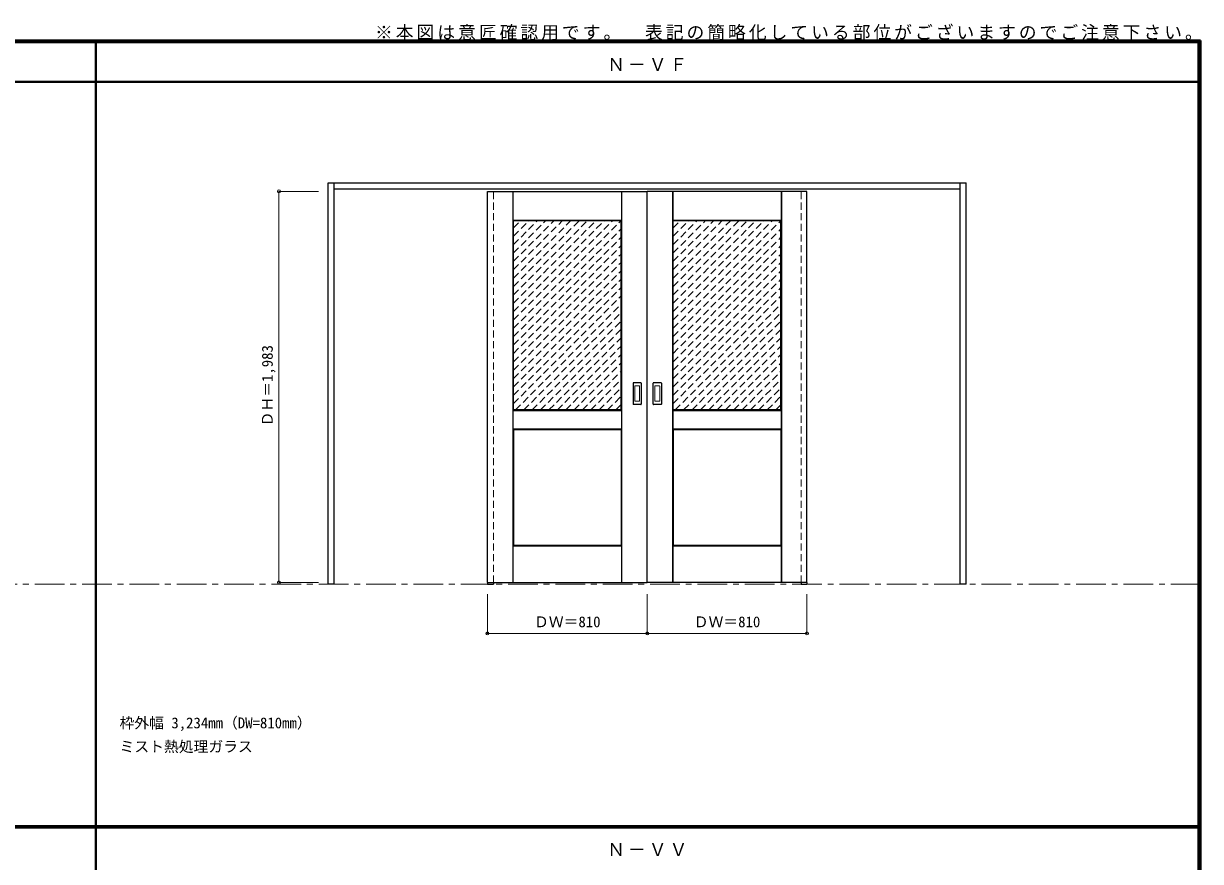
# Model space of a CAD drawing. Units: millimetres, scale not verified. Extents: x -6000 to 5700, y -4307 to 4260.
# Drawn here: x -267 to 5700, y 12 to 4260 of the extents above; entities that cross this region are included whole.
import ezdxf
from ezdxf.enums import TextEntityAlignment as Align

# ---------------------------------------------------------------- set-up
doc = ezdxf.new("R2010")
doc.units = ezdxf.units.MM
doc.header["$LTSCALE"] = 30
doc.header["$PDMODE"] = 32
doc.header["$PDSIZE"] = 15
doc.linetypes.add('CHAIN1', pattern=[8, 5, -1, 1, -1])
doc.linetypes.add('DASHED1', pattern=[1.8, 1.2, -0.6])
for name, color, linetype, lineweight in [('0-1_通り芯', 7, 'CHAIN1', 18), ('0-2_扉', 3, 'Continuous', 25), ('0-3_仕上げ', 7, 'Continuous', 18), ('0-4_枠', 3, 'Continuous', 25), ('0-6_引手', 7, 'Continuous', 18), ('0-B_寸法', 7, 'Continuous', 9), ('0-C_ハッチ', 4, 'DASHED1', 9), ('F-1_枠', 6, 'Continuous', 40)]:
    doc.layers.add(name, color=color, linetype=linetype, lineweight=lineweight)
doc.layers.add('0-A_文字', color=7, linetype='Continuous')
doc.styles.add('ＭＳ ゴシック', font='')
doc.styles.get('ＭＳ ゴシック').set_extended_font_data('MS Gothic')

msp = doc.modelspace()

# ---------------------------------------------------------------- linework, layer by layer
at = {"layer": '0-1_通り芯'}
msp.add_line((-5490, 1418), (5690, 1418), dxfattribs=at)
at = {"layer": '0-2_扉'}
for p, q in [((2085, 3409.5), (2895, 3409.5)), ((2085, 1426.5), (2085, 3409.5)), ((3705, 3409.5), (2895, 3409.5)), ((2895, 1426.5), (2895, 3409.5)), ((3705, 1426.5), (3705, 3409.5)), ((2085, 1426.5), (2895, 1426.5)), ((3705, 1426.5), (2895, 1426.5))]:
    msp.add_line(p, q, dxfattribs=at)
at = {"layer": '0-2_扉', "color": 4, "linetype": 'DASHED1', "lineweight": 9}
for p, q in [((2115, 1426.5), (2115, 3409.5)), ((3675, 1426.5), (3675, 3409.5))]:
    msp.add_line(p, q, dxfattribs=at)
at = {"layer": '0-3_仕上げ'}
for p, q in [((2213, 1426.5), (2213, 3409.5)), ((2214.5, 3262), (2214.5, 3409.5)), ((2216, 3263.5), (2216, 3409.5)), ((2764, 3263.5), (2764, 3409.5)), ((2765.5, 3262), (2765.5, 3409.5)), ((2767, 1426.5), (2767, 3409.5)), ((3023, 1426.5), (3023, 3409.5)), ((3024.5, 3262), (3024.5, 3409.5)), ((3026, 3263.5), (3026, 3409.5)), ((3574, 3263.5), (3574, 3409.5)), ((3575.5, 3262), (3575.5, 3409.5)), ((3577, 1426.5), (3577, 3409.5)), ((2216, 3263.5), (2214.5, 3262)), ((2217, 3259.5), (2214.5, 3262)), ((2764, 3263.5), (2216, 3263.5)), ((3026, 3263.5), (3024.5, 3262)), ((3027, 3259.5), (3024.5, 3262)), ((3574, 3263.5), (3026, 3263.5)), ((2214.5, 2204), (2214.5, 2299)), ((2216, 2205.5), (2216, 2297.5)), ((2764, 2297.5), (2216, 2297.5)), ((2763, 2301.5), (2765.5, 2299)), ((2764, 2297.5), (2765.5, 2299)), ((2764, 2205.5), (2764, 2297.5)), ((2765.5, 2204), (2765.5, 2299)), ((3024.5, 2204), (3024.5, 2299)), ((3026, 2205.5), (3026, 2297.5)), ((3574, 2297.5), (3026, 2297.5)), ((3573, 2301.5), (3575.5, 2299)), ((3574, 2297.5), (3575.5, 2299)), ((3574, 2205.5), (3574, 2297.5)), ((3575.5, 2204), (3575.5, 2299)), ((2216, 2205.5), (2214.5, 2204)), ((2217, 2201.5), (2214.5, 2204)), ((2216, 2205.5), (2764, 2205.5)), ((3026, 2205.5), (3024.5, 2204)), ((3027, 2201.5), (3024.5, 2204)), ((3026, 2205.5), (3574, 2205.5)), ((2214.5, 1426.5), (2214.5, 1612)), ((2763, 1614.5), (2765.5, 1612)), ((2764, 1610.5), (2765.5, 1612)), ((2765.5, 1426.5), (2765.5, 1612)), ((3024.5, 1426.5), (3024.5, 1612)), ((3573, 1614.5), (3575.5, 1612)), ((3574, 1610.5), (3575.5, 1612)), ((3575.5, 1426.5), (3575.5, 1612)), ((2216, 1426.5), (2216, 1610.5)), ((2764, 1610.5), (2216, 1610.5)), ((2764, 1426.5), (2764, 1610.5)), ((3026, 1426.5), (3026, 1610.5)), ((3574, 1610.5), (3026, 1610.5)), ((3574, 1426.5), (3574, 1610.5))]:
    msp.add_line(p, q, dxfattribs=at)
at = {"layer": '0-3_仕上げ', "color": 3, "lineweight": 25}
for p, q in [((2217, 2301.5), (2217, 3259.5)), ((2763, 3259.5), (2217, 3259.5)), ((2763, 2301.5), (2763, 3259.5)), ((3027, 2301.5), (3027, 3259.5)), ((3573, 3259.5), (3027, 3259.5)), ((3573, 2301.5), (3573, 3259.5)), ((2763, 2301.5), (2217, 2301.5)), ((3573, 2301.5), (3027, 2301.5)), ((2217, 2201.5), (2217, 1614.5)), ((3027, 2201.5), (3027, 1614.5)), ((2763, 1614.5), (2217, 1614.5)), ((3573, 1614.5), (3027, 1614.5))]:
    msp.add_line(p, q, dxfattribs=at)
at = {"layer": '0-3_仕上げ'}
for points in [[(2764, 3263.5), (2765.5, 3262), (2763, 3259.5)], [(3574, 3263.5), (3575.5, 3262), (3573, 3259.5)], [(2216, 2297.5), (2214.5, 2299), (2217, 2301.5)], [(3026, 2297.5), (3024.5, 2299), (3027, 2301.5)], [(2764, 2205.5), (2765.5, 2204), (2763, 2201.5)], [(3574, 2205.5), (3575.5, 2204), (3573, 2201.5)], [(2216, 1610.5), (2214.5, 1612), (2217, 1614.5)], [(3026, 1610.5), (3024.5, 1612), (3027, 1614.5)]]:
    msp.add_lwpolyline(points, dxfattribs=at)
at = {"layer": '0-3_仕上げ', "color": 3, "lineweight": 25}
for points in [[(2217, 2201.5), (2763, 2201.5), (2763, 1614.5)], [(3027, 2201.5), (3573, 2201.5), (3573, 1614.5)]]:
    msp.add_lwpolyline(points, dxfattribs=at)
at = {"layer": '0-4_枠'}
for p, q in [((1278, 1418), (1278, 3453)), ((1278, 3453), (4512, 3453)), ((1308, 1418), (1308, 3453)), ((1308, 3423), (4482, 3423)), ((4482, 1418), (4482, 3453)), ((4512, 1418), (4512, 3453)), ((1308, 1418), (1278, 1418)), ((2085, 1426.5), (2085, 1418)), ((2085, 1418), (2115, 1418)), ((2115, 1426.5), (2115, 1418)), ((3675, 1426.5), (3675, 1418)), ((3675, 1418), (3705, 1418)), ((3705, 1426.5), (3705, 1418)), ((4512, 1418), (4482, 1418))]:
    msp.add_line(p, q, dxfattribs=at)
at = {"layer": '0-4_枠', "color": 4, "linetype": 'DASHED1', "lineweight": 9}
for p, q in [((2085, 1426.5), (2085, 3423)), ((2115, 1426.5), (2115, 3423)), ((3675, 1426.5), (3675, 3423)), ((3705, 1426.5), (3705, 3423))]:
    msp.add_line(p, q, dxfattribs=at)
at = {"layer": '0-6_引手', "color": 3, "lineweight": 25}
for p, q in [((2823, 2437.5), (2823, 2330.5)), ((2863.5, 2439), (2824.5, 2439)), ((2865, 2437.5), (2865, 2330.5)), ((2925, 2330.5), (2925, 2437.5)), ((2965.5, 2439), (2926.5, 2439)), ((2967, 2437.5), (2967, 2330.5)), ((2863.5, 2329), (2824.5, 2329)), ((2965.5, 2329), (2926.5, 2329))]:
    msp.add_line(p, q, dxfattribs=at)
at = {"layer": '0-6_引手'}
for p, q in [((2831.5, 2346.5), (2831.5, 2421.5)), ((2855, 2423), (2833, 2423)), ((2856.5, 2421.5), (2856.5, 2346.5)), ((2933.5, 2346.5), (2933.5, 2421.5)), ((2957, 2423), (2935, 2423)), ((2958.5, 2421.5), (2958.5, 2346.5)), ((2855, 2345), (2833, 2345)), ((2957, 2345), (2935, 2345))]:
    msp.add_line(p, q, dxfattribs=at)
at = {"layer": '0-6_引手', "color": 3, "lineweight": 25}
for centre, start, end in [((2824.5, 2437.5), 90, 180), ((2863.5, 2437.5), 0, 90), ((2926.5, 2437.5), 90, 180), ((2965.5, 2437.5), 0, 90), ((2824.5, 2330.5), 180, 270), ((2863.5, 2330.5), 270, 0), ((2926.5, 2330.5), 180, 270), ((2965.5, 2330.5), 270, 0)]:
    msp.add_arc(centre, 1.5, start, end, dxfattribs=at)
at = {"layer": '0-6_引手'}
for centre, start, end in [((2833, 2421.5), 90, 180), ((2855, 2421.5), 0, 90), ((2935, 2421.5), 90, 180), ((2957, 2421.5), 0, 90), ((2833, 2346.5), 180, 270), ((2855, 2346.5), 270, 0), ((2935, 2346.5), 180, 270), ((2957, 2346.5), 270, 0)]:
    msp.add_arc(centre, 1.5, start, end, dxfattribs=at)
at = {"layer": '0-B_寸法', "color": 4}
for p, q in [((1028, 3409.5), (1228, 3409.5)), ((1028, 3409.5), (1028, 1426.5)), ((1028, 1426.5), (1228, 1426.5)), ((2085, 1168), (2085, 1368)), ((2895, 1168), (2895, 1368)), ((3705, 1168), (3705, 1368)), ((2085, 1168), (3705, 1168))]:
    msp.add_line(p, q, dxfattribs=at)
at = {"layer": '0-B_寸法'}
for p in [(1028, 3409.5), (1028, 1426.5), (2085, 1168), (2895, 1168), (3705, 1168)]:
    msp.add_point(p, dxfattribs=at)
at = {"layer": '0-C_ハッチ'}
for p, q in [((2217, 3224.56), (2251.94, 3259.5)), ((2217, 3139.71), (2336.79, 3259.5)), ((2217, 3182.13), (2294.37, 3259.5)), ((2217, 2757.87), (2718.63, 3259.5)), ((2217, 2800.29), (2676.2, 3259.5)), ((2217, 2842.72), (2633.78, 3259.5)), ((2217, 2885.15), (2591.35, 3259.5)), ((2217, 2927.57), (2548.93, 3259.5)), ((2217, 2970), (2506.5, 3259.5)), ((2217, 3012.43), (2464.07, 3259.5)), ((2217, 3054.85), (2421.65, 3259.5)), ((2217, 3097.28), (2379.22, 3259.5)), ((2217, 2715.44), (2761.06, 3259.5)), ((3027, 3224.56), (3061.94, 3259.5)), ((3027, 3139.71), (3146.79, 3259.5)), ((3027, 3182.13), (3104.37, 3259.5)), ((3027, 2757.87), (3528.63, 3259.5)), ((3027, 2800.29), (3486.2, 3259.5)), ((3027, 2842.72), (3443.78, 3259.5)), ((3027, 2885.15), (3401.35, 3259.5)), ((3027, 2927.57), (3358.93, 3259.5)), ((3027, 2970), (3316.5, 3259.5)), ((3027, 3012.43), (3274.07, 3259.5)), ((3027, 3054.85), (3231.65, 3259.5)), ((3027, 3097.28), (3189.22, 3259.5)), ((3027, 2715.44), (3571.06, 3259.5)), ((2217, 2673.02), (2763, 3219.02)), ((2217, 2630.59), (2763, 3176.59)), ((3027, 2673.02), (3573, 3219.02)), ((3027, 2630.59), (3573, 3176.59)), ((2217, 2588.16), (2763, 3134.16)), ((3027, 2588.16), (3573, 3134.16)), ((2217, 2545.74), (2763, 3091.74)), ((2217, 2503.31), (2763, 3049.31)), ((3027, 2545.74), (3573, 3091.74)), ((3027, 2503.31), (3573, 3049.31)), ((2217, 2460.88), (2763, 3006.88)), ((3027, 2460.88), (3573, 3006.88)), ((2217, 2418.46), (2763, 2964.46)), ((3027, 2418.46), (3573, 2964.46)), ((2217, 2376.03), (2763, 2922.03)), ((2217, 2333.6), (2763, 2879.6)), ((3027, 2376.03), (3573, 2922.03)), ((3027, 2333.6), (3573, 2879.6)), ((2227.32, 2301.5), (2763, 2837.18)), ((3037.32, 2301.5), (3573, 2837.18)), ((2269.75, 2301.5), (2763, 2794.75)), ((2312.17, 2301.5), (2763, 2752.33)), ((3079.75, 2301.5), (3573, 2794.75)), ((3122.17, 2301.5), (3573, 2752.33)), ((2354.6, 2301.5), (2763, 2709.9)), ((3164.6, 2301.5), (3573, 2709.9)), ((2397.03, 2301.5), (2763, 2667.47)), ((3207.03, 2301.5), (3573, 2667.47)), ((2439.45, 2301.5), (2763, 2625.05)), ((2481.88, 2301.5), (2763, 2582.62)), ((3249.45, 2301.5), (3573, 2625.05)), ((3291.88, 2301.5), (3573, 2582.62)), ((2524.31, 2301.5), (2763, 2540.19)), ((3334.31, 2301.5), (3573, 2540.19)), ((2566.73, 2301.5), (2763, 2497.77)), ((2609.16, 2301.5), (2763, 2455.34)), ((3376.73, 2301.5), (3573, 2497.77)), ((3419.16, 2301.5), (3573, 2455.34)), ((2651.59, 2301.5), (2763, 2412.91)), ((3461.59, 2301.5), (3573, 2412.91)), ((2694.01, 2301.5), (2763, 2370.49)), ((2736.44, 2301.5), (2763, 2328.06)), ((3504.01, 2301.5), (3573, 2370.49)), ((3546.44, 2301.5), (3573, 2328.06))]:
    msp.add_line(p, q, dxfattribs=at)
at = {"layer": 'F-1_枠'}
for p, q in [((-6000, 4175), (5700, 4175)), ((-6000, 4170), (5700, 4170)), ((-6000, 4165), (5700, 4165)), ((100, -3790), (100, 4175)), ((5690, 4175), (5690, -4205)), ((5695, 4175), (5695, -4205)), ((5700, 4175), (5700, -4205)), ((-6000, 3965), (5700, 3965)), ((-6000, 190.5), (5700, 190.5)), ((-6000, 187.5), (5700, 187.5)), ((-6000, 184.5), (5700, 184.5))]:
    msp.add_line(p, q, dxfattribs=at)

# ---------------------------------------------------------------- texts
at = {"layer": '0-A_文字', "style": 'ＭＳ ゴシック'}
for s, p in [('枠外幅 3,234mm（DW=810mm）', (220, 670.5)), ('ミスト熱処理ガラス', (220, 550.5))]:
    msp.add_text(s, height=54.99, dxfattribs=at).set_placement(p, align=Align.BOTTOM_LEFT)
at = {"layer": '0-A_文字', "char_height": 65.98, "attachment_point": 7, "style": 'ＭＳ ゴシック'}
for s, insert in [('\\T1.17;※本図は意匠確認用です。\u3000表記の簡略化している部位がございますのでご注意下さい。', (1515, 4175)), ('\\T1.17;Ｎ－ＶＦ', (2692.5, 4020)), ('\\T1.17;Ｎ－ＶＶ', (2692.5, 39.5))]:
    msp.add_mtext(s, dxfattribs=dict(at, insert=insert))
at = {"layer": '0-B_寸法', "style": 'ＭＳ ゴシック'}
msp.add_text('ＤＨ＝1,983', height=54.99, rotation=90, dxfattribs=at).set_placement((1013, 2217.75), align=Align.BOTTOM_LEFT)
for p in [(2321.25, 1183), (3131.25, 1183)]:
    msp.add_text('ＤＷ＝810', height=54.99, dxfattribs=at).set_placement(p, align=Align.BOTTOM_LEFT)

doc.saveas('drawing.dxf')
